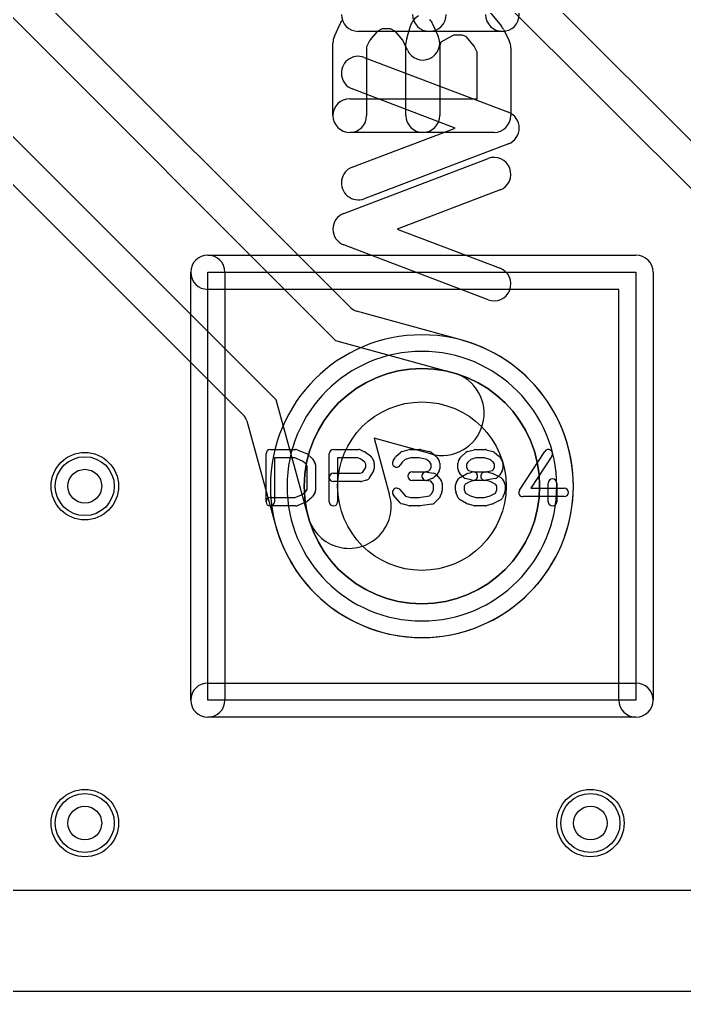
# Model space of a CAD drawing. Extents: x 0 to 20.5, y -0.5 to 20.
# Drawn here: x 9.61 to 13.56, y 0 to 5.77 of the extents above; entities that cross this region are included whole.
import ezdxf

# ---------------------------------------------------------------- set-up
doc = ezdxf.new("R2010")
doc.units = 0
for name, color, linetype in [('Hole', 1, 'CONTINUOUS'), ('L1', 3, 'CONTINUOUS'), ('L2', 3, 'CONTINUOUS'), ('L3', 3, 'CONTINUOUS'), ('L4', 3, 'CONTINUOUS'), ('Outline', 7, 'CONTINUOUS'), ('PartsArea-A', 111, 'CONTINUOUS'), ('PartsArea-B', 111, 'CONTINUOUS'), ('PartsSilk-A', 221, 'CONTINUOUS'), ('PartsSilk-B', 221, 'CONTINUOUS'), ('Resist-A', 2, 'CONTINUOUS'), ('Resist-B', 2, 'CONTINUOUS'), ('Silk-A', 140, 'CONTINUOUS'), ('Silk-B', 140, 'CONTINUOUS')]:
    doc.layers.add(name, color=color, linetype=linetype)

msp = doc.modelspace()

# ---------------------------------------------------------------- linework, layer by layer
at = {"layer": 'Hole'}
for centre, radius in [((12, 3), 0.5), ((10, 3), 0.1), ((10, 1), 0.1), ((13, 1), 0.1)]:
    msp.add_circle(centre, radius, dxfattribs=at)
at = {"layer": 'L1'}
for p, q in [((11.57807, 4.05839), (5.95402, 9.68244)), ((4.92212, 9.44142), (10.94161, 3.42193)), ((8.67363, 6.67992), (11.488, 3.86555)), ((11.13445, 3.51199), (8.32007, 6.32636)), ((12.23863, 3.86628), (11.61117, 4.03912)), ((11.488, 3.86555), (12.1855, 3.67342)), ((11.32658, 2.8145), (11.13445, 3.51199)), ((10.96088, 3.38883), (11.13372, 2.76138)), ((12.05272, 3.19138), (11.71581, 3.28419)), ((11.71581, 3.28419), (11.80862, 2.94728)), ((15.19571, 0.6), (4.80429, 0.6))]:
    msp.add_line(p, q, dxfattribs=at)
for centre, radius in [((12, 3), 0.6985), ((10, 3), 0.2), ((10, 1), 0.2), ((13, 1), 0.2)]:
    msp.add_circle(centre, radius, dxfattribs=at)
for centre, radius, start, end in [((11.63108, 4.1114), 0.07497, -135, -105.400568), ((12.00001, 2.99999), 0.89854, -164.277781, 74.277781), ((12.11911, 3.4324), 0.45004, 74.002316, 74.598829), ((12.2638, 3.93708), 0.07497, -105.995783, -105.717604), ((12.11911, 3.4324), 0.25, -105.400449, 74.599067), ((10.8886, 3.36892), 0.07497, 15.400568, 45), ((11.5676, 2.88089), 0.25, -164.599551, 15.400933), ((11.5676, 2.88089), 0.45004, -164.600057, -164.002316), ((11.06292, 2.7362), 0.07497, 15.717604, 15.995783)]:
    msp.add_arc(centre, radius, start, end, dxfattribs=at)
at = {"layer": 'L2'}
msp.add_line((15.19571, 0.6), (4.80429, 0.6), dxfattribs=at)
for centre in [(10, 3), (10, 1), (13, 1)]:
    msp.add_circle(centre, 0.2, dxfattribs=at)
for start, end in [(90, -90), (-90, 90)]:
    msp.add_arc((12, 3), 0.80004, start, end, dxfattribs=at)
at = {"layer": 'L3'}
msp.add_line((15.19571, 0.6), (4.80429, 0.6), dxfattribs=at)
for centre in [(10, 3), (10, 1), (13, 1)]:
    msp.add_circle(centre, 0.2, dxfattribs=at)
for start, end in [(90, -90), (-90, 90)]:
    msp.add_arc((12, 3), 0.80004, start, end, dxfattribs=at)
at = {"layer": 'L4'}
for p, q in [((6.12212, 12.24142), (14.9416, 3.42194)), ((15.13443, 3.51201), (10.32007, 8.32637)), ((15.19571, 0.6), (4.80429, 0.6))]:
    msp.add_line(p, q, dxfattribs=at)
for centre, radius in [((12, 3), 0.6985), ((10, 3), 0.2), ((10, 1), 0.2), ((13, 1), 0.2)]:
    msp.add_circle(centre, radius, dxfattribs=at)
for start, end in [(90, -90), (-90, 90)]:
    msp.add_arc((12, 3), 0.89854, start, end, dxfattribs=at)
at = {"layer": 'Outline'}
msp.add_line((15.625, 0), (4.375, 0), dxfattribs=at)
at = {"layer": 'PartsArea-A'}
for p, q in [((10.73, 4.27), (13.27, 4.27)), ((10.73, 1.73), (10.73, 4.27)), ((13.27, 4.27), (13.27, 1.73)), ((13.27, 1.73), (10.73, 1.73))]:
    msp.add_line(p, q, dxfattribs=at)
at = {"layer": 'PartsArea-B'}
for start, end in [(0, 180), (180, 0)]:
    msp.add_arc((12, 3), 0.6985, start, end, dxfattribs=at)
at = {"layer": 'PartsSilk-A'}
for p, q in [((12.47778, 5.7), (11.62222, 5.7)), ((11.65782, 5.5453), (12.51338, 5.21938)), ((12.19688, 5.12593), (11.58662, 5.3584)), ((11.58662, 4.89345), (12.19688, 5.12593)), ((12.51338, 5.03248), (11.65782, 4.70655)), ((10.73, 4.3716), (13.27, 4.3716)), ((10.6284, 1.73), (10.6284, 4.27)), ((10.8316, 4.27), (10.8316, 1.73)), ((13.3716, 4.27), (13.3716, 1.73)), ((13.1684, 4.1684), (10.73, 4.1684)), ((13.1684, 1.73), (13.1684, 4.1684)), ((11.075, 2.90741), (11.075, 3.19259)), ((11.1, 3.21759), (11.25, 3.21759)), ((11.25928, 3.2158), (11.31484, 3.19358)), ((11.32217, 3.18906), (11.34717, 3.16684)), ((11.45, 2.90741), (11.45, 3.19259)), ((11.475, 3.21759), (11.625, 3.21759)), ((11.63515, 3.21544), (11.66015, 3.20433)), ((11.6647, 3.2017), (11.69526, 3.17948)), ((11.84728, 3.17795), (11.87228, 3.20017)), ((11.88245, 3.20564), (11.92412, 3.21675)), ((11.93056, 3.21759), (11.98611, 3.21759)), ((11.99126, 3.21705), (12.04404, 3.20594)), ((12.05451, 3.201), (12.08229, 3.17878)), ((12.23617, 3.17795), (12.26117, 3.20017)), ((12.27091, 3.20552), (12.3098, 3.21663)), ((12.31667, 3.21759), (12.375, 3.21759)), ((12.38187, 3.21663), (12.42076, 3.20552)), ((12.42951, 3.201), (12.45729, 3.17878)), ((12.57907, 2.97663), (12.72907, 3.20626)), ((12.77093, 3.17892), (12.64619, 2.98796)), ((11.24519, 3.16759), (11.125, 3.16759)), ((11.125, 3.16759), (11.125, 2.90741)), ((11.29222, 3.14878), (11.24519, 3.16759)), ((11.31126, 3.13185), (11.29222, 3.14878)), ((11.31944, 3.11876), (11.31126, 3.13185)), ((11.31944, 2.98124), (11.31944, 3.11876)), ((11.35176, 3.16139), (11.36564, 3.13917)), ((11.36944, 3.12593), (11.36944, 2.97407)), ((11.6197, 3.16759), (11.5, 3.16759)), ((11.5, 3.16759), (11.5, 2.90741)), ((11.63743, 3.15971), (11.6197, 3.16759)), ((11.66093, 3.14263), (11.63743, 3.15971)), ((11.66667, 3.13114), (11.66093, 3.14263)), ((11.66667, 3.11087), (11.66667, 3.13114)), ((11.70292, 3.17044), (11.71403, 3.14822)), ((11.71667, 3.13704), (11.71667, 3.1037)), ((11.8288, 3.15029), (11.84269, 3.17251)), ((11.88318, 3.14296), (11.8712, 3.12379)), ((11.90106, 3.15885), (11.88318, 3.14296)), ((11.93384, 3.16759), (11.90106, 3.15885)), ((11.98351, 3.16759), (11.93384, 3.16759)), ((12.02792, 3.15824), (11.98351, 3.16759)), ((12.04773, 3.1424), (12.02792, 3.15824)), ((12.05556, 3.12987), (12.04773, 3.1424)), ((12.05556, 3.11087), (12.05556, 3.12987)), ((12.08787, 3.17251), (12.10176, 3.15029)), ((12.10556, 3.13704), (12.10556, 3.1037)), ((12.21389, 3.1037), (12.21389, 3.13704)), ((12.21769, 3.15029), (12.23158, 3.17251)), ((12.27207, 3.14296), (12.26389, 3.12987)), ((12.26389, 3.12987), (12.26389, 3.11087)), ((12.29013, 3.15901), (12.27207, 3.14296)), ((12.32017, 3.16759), (12.29013, 3.15901)), ((12.3715, 3.16759), (12.32017, 3.16759)), ((12.4022, 3.15882), (12.3715, 3.16759)), ((12.42273, 3.1424), (12.4022, 3.15882)), ((12.43056, 3.12987), (12.42273, 3.1424)), ((12.43056, 3.11087), (12.43056, 3.12987)), ((12.46287, 3.17251), (12.47676, 3.15029)), ((12.48056, 3.13704), (12.48056, 3.1037)), ((11.475, 3.07685), (11.63283, 3.07685)), ((11.63283, 3.07685), (11.64792, 3.08087)), ((11.64792, 3.08087), (11.66667, 3.11087)), ((11.71287, 3.09045), (11.68509, 3.04601)), ((11.94167, 3.08426), (12.0206, 3.08426)), ((12.0206, 3.08426), (12.0418, 3.09197)), ((12.02938, 3.08387), (12.07105, 3.07646)), ((12.0418, 3.09197), (12.04698, 3.09715)), ((12.04698, 3.09715), (12.05556, 3.11087)), ((12.08435, 3.0638), (12.07324, 3.05269)), ((12.08588, 3.06785), (12.11365, 3.03452)), ((12.10176, 3.09045), (12.08787, 3.06823)), ((12.23158, 3.06823), (12.21769, 3.09045)), ((12.22649, 3.05134), (12.26538, 3.07356)), ((12.24621, 3.05269), (12.2351, 3.0638)), ((12.26389, 3.11087), (12.27247, 3.09715)), ((12.27134, 3.07601), (12.29912, 3.08342)), ((12.27247, 3.09715), (12.27682, 3.0928)), ((12.27682, 3.0928), (12.30884, 3.08426)), ((12.30884, 3.08426), (12.38611, 3.08426)), ((12.3701, 3.08377), (12.41824, 3.0934)), ((12.39255, 3.08342), (12.42033, 3.07601)), ((12.41824, 3.0934), (12.42198, 3.09715)), ((12.42198, 3.09715), (12.43056, 3.11087)), ((12.42565, 3.07391), (12.46732, 3.05169)), ((12.45935, 3.0638), (12.44824, 3.05269)), ((12.47676, 3.09045), (12.46287, 3.06823)), ((11.63611, 3.02685), (11.475, 3.02685)), ((11.67033, 3.0351), (11.64255, 3.02769)), ((12.025, 3.03426), (11.94167, 3.03426)), ((12.05331, 3.02883), (12.02062, 3.03465)), ((12.0641, 3.04687), (12.03354, 3.03576)), ((12.06944, 3.00947), (12.05331, 3.02883)), ((12.06944, 2.97907), (12.06944, 3.00947)), ((12.11944, 3.01852), (12.11944, 2.97407)), ((12.2, 2.97407), (12.2, 3.00741)), ((12.2038, 3.02066), (12.21769, 3.04288)), ((12.25675, 3.01104), (12.25, 3.00024)), ((12.28736, 3.02853), (12.25675, 3.01104)), ((12.29912, 3.0351), (12.25745, 3.04621)), ((12.312, 3.0351), (12.28736, 3.02853)), ((12.38283, 3.03426), (12.30556, 3.03426)), ((12.43546, 3.04586), (12.3799, 3.03475)), ((12.40467, 3.02844), (12.38283, 3.03426)), ((12.4379, 3.01072), (12.40467, 3.02844)), ((12.44444, 3.00024), (12.4379, 3.01072)), ((12.47676, 3.04287), (12.49064, 3.02065)), ((12.49444, 3.00741), (12.49444, 2.97407)), ((12.75, 2.90741), (12.75, 3.01852)), ((12.8, 3.01852), (12.8, 2.90741)), ((11.24519, 2.93241), (11.29222, 2.95122)), ((11.29222, 2.95122), (11.31126, 2.96815)), ((11.31126, 2.96815), (11.31944, 2.98124)), ((11.36564, 2.96083), (11.35176, 2.93861)), ((11.87008, 2.90206), (11.83119, 2.9465)), ((11.86881, 2.97942), (11.90269, 2.94071)), ((12.04441, 2.94205), (12.05968, 2.95563)), ((12.05968, 2.95563), (12.06944, 2.97907)), ((12.11752, 2.96446), (12.10364, 2.93113)), ((12.21581, 2.93112), (12.20192, 2.96445)), ((12.25, 3.00024), (12.25, 2.97907)), ((12.25, 2.97907), (12.25869, 2.95822)), ((12.25869, 2.95822), (12.28756, 2.94173)), ((12.40447, 2.94183), (12.43592, 2.9586)), ((12.43592, 2.9586), (12.44444, 2.97907)), ((12.44444, 2.97907), (12.44444, 3.00024)), ((12.49252, 2.96446), (12.47864, 2.93113)), ((12.64619, 2.98796), (12.84444, 2.98796)), ((11.1, 2.93241), (11.24519, 2.93241)), ((11.31484, 2.90642), (11.25928, 2.8842)), ((11.34717, 2.93316), (11.32217, 2.91094)), ((11.92412, 2.88325), (11.88245, 2.89436)), ((11.90269, 2.94071), (11.93384, 2.93241)), ((11.93384, 2.93241), (11.98412, 2.93241)), ((11.98412, 2.93241), (12.04441, 2.94205)), ((12.05951, 2.89383), (11.99006, 2.88272)), ((12.09717, 2.92205), (12.07217, 2.89983)), ((12.26538, 2.89681), (12.22649, 2.91903)), ((12.3098, 2.88337), (12.27091, 2.89448)), ((12.28756, 2.94173), (12.32017, 2.93241)), ((12.32017, 2.93241), (12.3715, 2.93241)), ((12.3715, 2.93241), (12.40447, 2.94183)), ((12.42076, 2.89448), (12.38187, 2.88337)), ((12.46732, 2.91868), (12.42565, 2.89646)), ((12.84444, 2.93796), (12.6, 2.93796)), ((11.25, 2.88241), (11.1, 2.88241)), ((11.98611, 2.88241), (11.93056, 2.88241)), ((12.375, 2.88241), (12.31667, 2.88241)), ((10.73, 1.8316), (13.27, 1.8316)), ((13.27, 1.6284), (10.73, 1.6284))]:
    msp.add_line(p, q, dxfattribs=at)
for centre, radius, start, end in [((12.47778, 5.8), 0.1, -90, 90), ((11.62222, 5.8), 0.1, 180, -90), ((12.04444, 5.8), 0.1, 180, 0), ((12.47778, 5.8), 0.1, 180, 0), ((11.62222, 5.45185), 0.1, 69.145542, -110.854012), ((12.47778, 5.12593), 0.1, -69.145542, 69.145542), ((11.62222, 4.8), 0.1, 110.854458, -69.145403), ((10.73, 4.27), 0.1016, 90, -90), ((10.73, 4.27), 0.1016, 0, 180), ((13.27, 4.27), 0.1016, 0, 90), ((11.1, 3.19259), 0.025, 90, 180), ((11.25, 3.19259), 0.025, 68.207103, 90), ((11.30556, 3.17037), 0.025, 48.372169, 68.202147), ((11.475, 3.19259), 0.025, 90, 180), ((11.625, 3.19259), 0.025, 66.049145, 90), ((11.65, 3.18148), 0.025, 53.982737, 66.039637), ((11.68056, 3.15926), 0.025, 26.565051, 53.979316), ((11.86389, 3.15926), 0.025, 131.627831, 147.989981), ((11.88889, 3.18148), 0.025, 104.925513, 131.630694), ((11.93056, 3.19259), 0.025, 90, 104.92885), ((11.98611, 3.19259), 0.025, 78.110161, 90), ((12.03889, 3.18148), 0.025, 51.333033, 78.112983), ((12.06667, 3.15926), 0.025, 32.005383, 51.345223), ((12.25278, 3.15926), 0.025, 131.627831, 147.994617), ((12.27778, 3.18148), 0.025, 105.948544, 131.62783), ((12.31667, 3.19259), 0.025, 90, 105.948544), ((12.375, 3.19259), 0.025, 74.051456, 90), ((12.41389, 3.18148), 0.025, 51.333033, 74.051456), ((12.44167, 3.15926), 0.025, 32.005383, 51.333033), ((12.75, 3.19259), 0.025, -33.149737, 146.846436), ((11.33056, 3.14815), 0.025, 31.985944, 48.369306), ((11.34444, 3.12593), 0.025, 0, 31.991474), ((11.69167, 3.13704), 0.025, 0, 26.565051), ((11.85, 3.13704), 0.025, 147.994617, -32.010019), ((12.08056, 3.13704), 0.025, 0, 32.010019), ((12.23889, 3.13704), 0.025, 147.994617, 180), ((12.45556, 3.13704), 0.025, 0, 32.005383), ((11.475, 3.05185), 0.025, 90, -90), ((11.69167, 3.1037), 0.025, -32.005383, 0), ((11.94167, 3.05926), 0.025, 90, -90), ((12.025, 3.05926), 0.025, 79.908369, -100.083264), ((12.06667, 3.05185), 0.025, 39.790899, 79.916736), ((12.06667, 3.08148), 0.025, -45, -32.010019), ((12.08056, 3.1037), 0.025, -32.005383, 0), ((12.23889, 3.1037), 0.025, 180, -147.994617), ((12.25278, 3.08148), 0.025, -147.994617, -135), ((12.27778, 3.05185), 0.025, 104.925513, 119.741708), ((12.30556, 3.05926), 0.025, -75.074487, 104.935268), ((12.375, 3.05926), 0.025, 101.305437, -78.692051), ((12.38611, 3.05926), 0.025, 75.074487, 90), ((12.41389, 3.05185), 0.025, 61.938299, 75.064732), ((12.44167, 3.08148), 0.025, -45, -32.005383), ((12.45556, 3.1037), 0.025, -32.005383, 0), ((11.63611, 3.05185), 0.025, -90, -75.064732), ((11.66389, 3.05926), 0.025, -75.074487, -32.010019), ((12.025, 3.05926), 0.025, -90, -70.02141), ((12.05556, 3.07037), 0.025, -70.02864, -45), ((12.09444, 3.01852), 0.025, 0, 39.800498), ((12.225, 3.00741), 0.025, 147.994617, 180), ((12.23889, 3.02963), 0.025, 119.733511, 147.989981), ((12.26389, 3.07037), 0.025, -135, -104.925513), ((12.30556, 3.05926), 0.025, -104.925513, -90), ((12.43056, 3.07037), 0.025, -78.694563, -45), ((12.45556, 3.02963), 0.025, 31.985944, 61.931795), ((12.46944, 3.00741), 0.025, 0, 31.991474), ((12.775, 3.01852), 0.025, 0, 180), ((11.34444, 2.97407), 0.025, -31.985944, 0), ((11.85, 2.96296), 0.025, 41.188082, -138.810424), ((12.09444, 2.97407), 0.025, -22.605762, 0), ((12.225, 2.97407), 0.025, 180, -157.376473), ((12.46944, 2.97407), 0.025, -22.605762, 0), ((12.6, 2.96296), 0.025, 146.850263, -90), ((12.84444, 2.96296), 0.025, -90, 90), ((11.1, 2.90741), 0.025, 90, -90), ((11.1, 2.90741), 0.025, 180, 0), ((11.30556, 2.92963), 0.025, -68.207103, -48.369306), ((11.33056, 2.95185), 0.025, -48.372169, -31.991474), ((11.475, 2.90741), 0.025, 180, 0), ((11.88889, 2.91852), 0.025, -138.811918, -104.92885), ((12.05556, 2.91852), 0.025, -80.910628, -48.369306), ((12.08056, 2.94074), 0.025, -48.372169, -22.608878), ((12.23889, 2.94074), 0.025, -157.373085, -119.741708), ((12.27778, 2.91852), 0.025, -119.733511, -105.94345), ((12.41389, 2.91852), 0.025, -74.051456, -61.931795), ((12.45556, 2.94074), 0.025, -61.938299, -22.608878), ((12.775, 2.90741), 0.025, 180, 0), ((11.25, 2.90741), 0.025, -90, -68.202147), ((11.93056, 2.90741), 0.025, -104.925513, -90), ((11.98611, 2.90741), 0.025, -90, -80.911332), ((12.31667, 2.90741), 0.025, -105.948544, -90), ((12.375, 2.90741), 0.025, -90, -74.05655), ((10.73, 1.73), 0.1016, 90, -90), ((13.27, 1.73), 0.1016, -90, 90), ((10.73, 1.73), 0.1016, 180, 0), ((13.27, 1.73), 0.1016, 180, 0)]:
    msp.add_arc(centre, radius, start, end, dxfattribs=at)
at = {"layer": 'PartsSilk-B'}
for p, q in [((12.40518, 5.81147), (12.47184, 5.72999)), ((11.48103, 5.67068), (11.51437, 5.74475)), ((11.7648, 5.71481), (11.73538, 5.69847)), ((11.81298, 5.71481), (11.7648, 5.71481)), ((11.8424, 5.69847), (11.81298, 5.71481)), ((11.90978, 5.65836), (11.932, 5.73243)), ((12.06341, 5.74475), (12.09675, 5.67068)), ((11.73538, 5.69847), (11.69034, 5.64842)), ((11.88744, 5.64842), (11.8424, 5.69847)), ((12.18702, 5.67778), (12.11188, 5.63603)), ((12.23989, 5.67778), (12.18702, 5.67778)), ((12.26544, 5.66643), (12.23989, 5.67778)), ((12.30998, 5.61198), (12.26544, 5.66643)), ((12.48388, 5.7114), (12.51722, 5.64473)), ((11.47222, 5.2), (11.47222, 5.62963)), ((11.69034, 5.64842), (11.67222, 5.60816)), ((11.67222, 5.60816), (11.67222, 5.2)), ((11.91437, 5.58858), (11.88744, 5.64842)), ((11.90556, 5.2), (11.90556, 5.62963)), ((12.11188, 5.63603), (12.10556, 5.61495)), ((12.10556, 5.61495), (12.10556, 5.2)), ((12.32778, 5.57639), (12.30998, 5.61198)), ((12.52778, 5.6), (12.52778, 5.2)), ((12.32778, 5.3), (12.32778, 5.57639)), ((11.57222, 5.3), (12.32778, 5.3)), ((12.42778, 5.1), (11.57222, 5.1)), ((11.53662, 4.61938), (12.39218, 4.9453)), ((12.46338, 4.7584), (11.85312, 4.52593)), ((11.85312, 4.52593), (12.46338, 4.29345)), ((12.39218, 4.10655), (11.53662, 4.43248))]:
    msp.add_line(p, q, dxfattribs=at)
for centre, start, end in [((12.02778, 5.7037), 119.059056, 163.302951), ((11.60556, 5.7037), 138.019601, 155.764679), ((11.97222, 5.7037), 24.235321, 41.980399), ((12.39444, 5.66667), 26.570176, 39.286182), ((11.57222, 5.62963), 155.764679, 180), ((12.00556, 5.62963), 163.302951, 180), ((12.00556, 5.62963), -155.764679, 24.233213), ((12.42778, 5.6), 0, 26.570176), ((11.57222, 5.2), 90, -90), ((11.57222, 5.2), 180, 0), ((12.00556, 5.2), 180, 0), ((12.42778, 5.2), -90, 0), ((12.42778, 4.85185), -69.145542, 110.854012), ((11.57222, 4.52593), 110.854458, -110.854597), ((12.42778, 4.2), -110.854458, 69.145403)]:
    msp.add_arc(centre, 0.1, start, end, dxfattribs=at)
at = {"layer": 'Resist-A'}
for centre, radius in [((12, 3), 0.6985), ((10, 3), 0.175), ((10, 1), 0.175), ((13, 1), 0.175)]:
    msp.add_circle(centre, radius, dxfattribs=at)
at = {"layer": 'Resist-B'}
for centre, radius in [((12, 3), 0.6985), ((10, 3), 0.175), ((10, 1), 0.175), ((13, 1), 0.175)]:
    msp.add_circle(centre, radius, dxfattribs=at)
at = {"layer": 'Silk-A'}
for p, q in [((12.47778, 5.7), (11.62222, 5.7)), ((11.65782, 5.5453), (12.51338, 5.21938)), ((12.19688, 5.12593), (11.58662, 5.3584)), ((11.58662, 4.89345), (12.19688, 5.12593)), ((12.51338, 5.03248), (11.65782, 4.70655))]:
    msp.add_line(p, q, dxfattribs=at)
for centre, start, end in [((12.47778, 5.8), -90, 90), ((11.62222, 5.8), 180, -90), ((12.04444, 5.8), 180, 0), ((12.47778, 5.8), 180, 0), ((11.62222, 5.45185), 69.145542, -110.854012), ((12.47778, 5.12593), -69.145542, 69.145542), ((11.62222, 4.8), 110.854458, -69.145403)]:
    msp.add_arc(centre, 0.1, start, end, dxfattribs=at)
at = {"layer": 'Silk-B'}
for p, q in [((12.40518, 5.81147), (12.47184, 5.72999)), ((11.48103, 5.67068), (11.51437, 5.74475)), ((11.7648, 5.71481), (11.73538, 5.69847)), ((11.81298, 5.71481), (11.7648, 5.71481)), ((11.8424, 5.69847), (11.81298, 5.71481)), ((11.90978, 5.65836), (11.932, 5.73243)), ((12.06341, 5.74475), (12.09675, 5.67068)), ((11.73538, 5.69847), (11.69034, 5.64842)), ((11.88744, 5.64842), (11.8424, 5.69847)), ((12.18702, 5.67778), (12.11188, 5.63603)), ((12.23989, 5.67778), (12.18702, 5.67778)), ((12.26544, 5.66643), (12.23989, 5.67778)), ((12.30998, 5.61198), (12.26544, 5.66643)), ((12.48388, 5.7114), (12.51722, 5.64473)), ((11.47222, 5.2), (11.47222, 5.62963)), ((11.69034, 5.64842), (11.67222, 5.60816)), ((11.67222, 5.60816), (11.67222, 5.2)), ((11.91437, 5.58858), (11.88744, 5.64842)), ((11.90556, 5.2), (11.90556, 5.62963)), ((12.11188, 5.63603), (12.10556, 5.61495)), ((12.10556, 5.61495), (12.10556, 5.2)), ((12.32778, 5.57639), (12.30998, 5.61198)), ((12.52778, 5.6), (12.52778, 5.2)), ((12.32778, 5.3), (12.32778, 5.57639)), ((11.57222, 5.3), (12.32778, 5.3)), ((12.42778, 5.1), (11.57222, 5.1)), ((11.53662, 4.61938), (12.39218, 4.9453)), ((12.46338, 4.7584), (11.85312, 4.52593)), ((11.85312, 4.52593), (12.46338, 4.29345)), ((12.39218, 4.10655), (11.53662, 4.43248))]:
    msp.add_line(p, q, dxfattribs=at)
for centre, start, end in [((12.02778, 5.7037), 119.059056, 163.302951), ((11.60556, 5.7037), 138.019601, 155.764679), ((11.97222, 5.7037), 24.235321, 41.980399), ((12.39444, 5.66667), 26.570176, 39.286182), ((11.57222, 5.62963), 155.764679, 180), ((12.00556, 5.62963), 163.302951, 180), ((12.00556, 5.62963), -155.764679, 24.233213), ((12.42778, 5.6), 0, 26.570176), ((11.57222, 5.2), 90, -90), ((11.57222, 5.2), 180, 0), ((12.00556, 5.2), 180, 0), ((12.42778, 5.2), -90, 0), ((12.42778, 4.85185), -69.145542, 110.854012), ((11.57222, 4.52593), 110.854458, -110.854597), ((12.42778, 4.2), -110.854458, 69.145403)]:
    msp.add_arc(centre, 0.1, start, end, dxfattribs=at)

doc.saveas('drawing.dxf')
